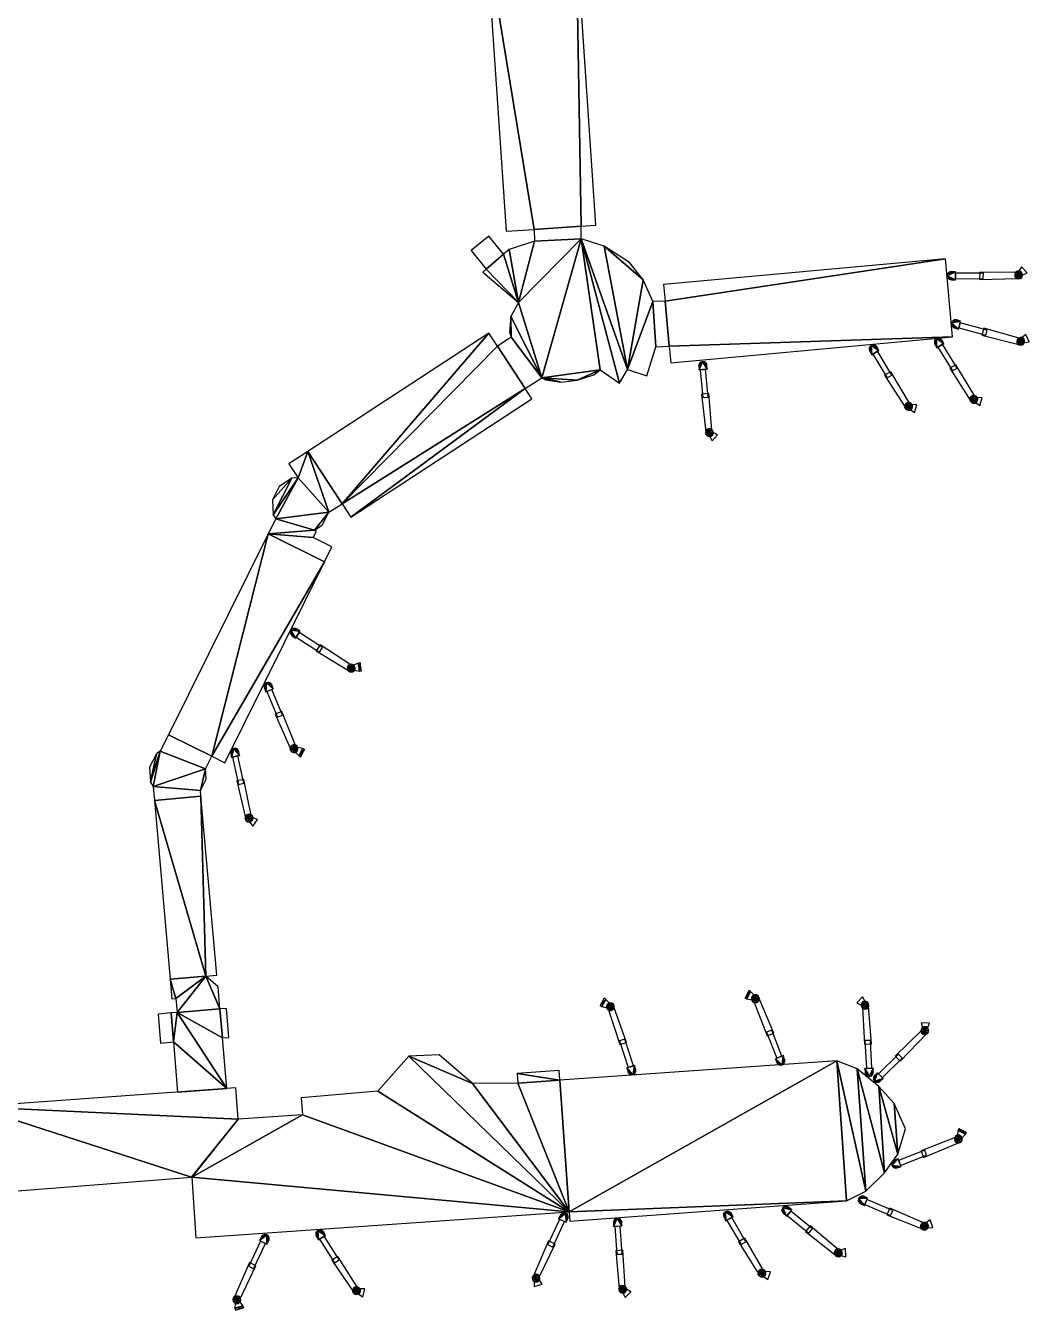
# Model space of a CAD drawing. Extents: x -4152 to 2523, y -9815 to 2776.
# Drawn here: x -1831 to -764, y -1683 to -319 of the extents above; entities that cross this region are included whole.
import ezdxf

# ---------------------------------------------------------------- set-up
doc = ezdxf.new("R2010")
doc.units = 0

msp = doc.modelspace()

# ---------------------------------------------------------------- linework, layer by layer
at = {"layer": 'mg_to_dxf', "color": 40}
for points in [[(-1245.79, -219.18), (-1341.21, -224.08), (-1290.24, -535.19), (-1240.33, -531.81)], [(-1341.21, -224.08), (-1319.98, -537.21), (-1290.24, -535.19)], [(-1240.33, -531.81), (-1224.66, -530.74), (-1245.79, -219.18)], [(-1290.24, -535.19), (-1290.19, -547.6), (-1240.27, -545.24), (-1240.33, -531.81)], [(-1322.91, -561.57), (-1338.58, -542.37), (-1357.3, -557.64), (-1341.24, -577.33)], [(-1240.27, -545.24), (-1240.27, -545.24), (-1290.19, -547.6), (-1306.92, -612.86)], [(-1306.92, -612.86), (-1306.92, -612.86), (-1282.35, -692.79), (-1240.27, -545.24)], [(-1240.27, -545.24), (-1240.27, -545.24), (-1282.35, -692.79), (-1220.27, -684.51)], [(-1199.59, -698.42), (-1199.59, -698.42), (-1240.27, -545.24), (-1220.27, -684.51)], [(-1191.31, -684), (-1191.31, -684), (-1240.27, -545.24), (-1199.59, -698.42)], [(-1191.31, -684), (-1191.31, -684), (-1215.91, -553.13), (-1240.27, -545.24)], [(-1306.92, -612.86), (-1306.92, -612.86), (-1317, -556.49), (-1322.91, -561.57)], [(-1306.92, -612.86), (-1306.92, -612.86), (-1290.19, -547.6), (-1317, -556.49)], [(-1174.67, -588.77), (-1174.67, -588.77), (-1215.91, -553.13), (-1191.31, -684)], [(-1174.67, -588.77), (-1174.67, -588.77), (-1189.21, -570.34), (-1215.91, -553.13)], [(-1306.92, -612.86), (-1322.91, -561.57), (-1341.24, -577.33)], [(-853.2, -566.46), (-1152.73, -593.83), (-1151.12, -611.48)], [(-845.62, -649.47), (-853.2, -566.46), (-1151.12, -611.48), (-1146.74, -659.4)], [(-1341.24, -577.33), (-1344.95, -580.52), (-1306.92, -612.86)], [(-842.71, -580.15), (-842.71, -580.15), (-851.37, -584.42), (-842.59, -588.85)], [(-842.71, -580.15), (-842.71, -580.15), (-850.81, -582.22), (-851.37, -584.42)], [(-842.59, -588.85), (-842.59, -588.85), (-851.37, -584.42), (-850.75, -586.6)], [(-847.07, -580.01), (-847.07, -580.01), (-850.81, -582.22), (-842.71, -580.15)], [(-847.07, -580.01), (-847.07, -580.01), (-849.24, -580.63), (-850.81, -582.22)], [(-846.95, -588.71), (-846.95, -588.71), (-850.75, -586.6), (-849.14, -588.16)], [(-842.59, -588.85), (-842.59, -588.85), (-850.75, -586.6), (-846.95, -588.71)], [(-842.6, -587.61), (-813.02, -587.48), (-812.93, -581.63), (-842.68, -581.83)], [(-816.89, -588.37), (-776.57, -587.24), (-777.85, -580.86), (-816.77, -580.79)], [(-773.85, -587.47), (-773.85, -587.47), (-778.79, -581), (-779.63, -583.01)], [(-776.02, -587.75), (-776.02, -587.75), (-779.63, -583.01), (-779.35, -585.18)], [(-773.85, -587.47), (-773.85, -587.47), (-779.63, -583.01), (-776.02, -587.75)], [(-776.02, -587.75), (-776.02, -587.75), (-779.35, -585.18), (-778.03, -586.91)], [(-772.12, -586.15), (-772.12, -586.15), (-777.06, -579.68), (-778.79, -581)], [(-772.12, -586.15), (-772.12, -586.15), (-778.79, -581), (-773.85, -587.47)], [(-771.28, -584.13), (-771.28, -584.13), (-774.9, -579.4), (-777.06, -579.68)], [(-771.28, -584.13), (-771.28, -584.13), (-777.06, -579.68), (-772.12, -586.15)], [(-772.34, -575.07), (-775.19, -579.55), (-771.64, -583.83), (-766.53, -581.52)], [(-771.56, -581.97), (-771.56, -581.97), (-774.9, -579.4), (-771.28, -584.13)], [(-771.56, -581.97), (-771.56, -581.97), (-772.88, -580.24), (-774.9, -579.4)], [(-1191.31, -684), (-1164.37, -611.98), (-1174.67, -588.77)], [(-1282.35, -692.79), (-1282.35, -692.79), (-1306.92, -612.86), (-1315.22, -627.63)], [(-1191.31, -684), (-1170.47, -690.82), (-1160.91, -659.93), (-1164.37, -611.98)], [(-1151.12, -611.48), (-1164.37, -611.98), (-1160.91, -659.93), (-1146.74, -659.4)], [(-1314.68, -649.72), (-1314.68, -649.72), (-1315.22, -627.63), (-1316.7, -644.25)], [(-1282.35, -692.79), (-1282.35, -692.79), (-1315.22, -627.63), (-1314.68, -649.72)], [(-837.07, -632.68), (-837.07, -632.68), (-845.43, -632.49), (-846.56, -634.46)], [(-837.07, -632.68), (-837.07, -632.68), (-846.56, -634.46), (-839.3, -641.09)], [(-839.3, -641.09), (-839.3, -641.09), (-846.56, -634.46), (-846.55, -636.72)], [(-843.46, -639.78), (-843.46, -639.78), (-846.55, -636.72), (-845.42, -638.66)], [(-839.3, -641.09), (-839.3, -641.09), (-846.55, -636.72), (-843.46, -639.78)], [(-841.24, -631.37), (-841.24, -631.37), (-845.43, -632.49), (-837.07, -632.68)], [(-841.24, -631.37), (-841.24, -631.37), (-843.49, -631.38), (-845.43, -632.49)], [(-838.98, -639.89), (-810.45, -647.73), (-808.79, -642.12), (-837.5, -634.3)], [(-814.42, -647.55), (-775.29, -657.32), (-774.79, -650.83), (-812.26, -640.28)], [(-1494.6, -826.57), (-1494.6, -826.57), (-1338.61, -645.29), (-1530.92, -771.02)], [(-1338.61, -645.29), (-1338.61, -645.29), (-1494.6, -826.57), (-1329.41, -659.36)], [(-1314.68, -649.72), (-1329.41, -659.36), (-1300.01, -704.33), (-1282.35, -692.79)], [(-1146.74, -659.4), (-1145.15, -676.84), (-845.62, -649.47)], [(-864.37, -657.19), (-864.37, -657.19), (-864.52, -652.84), (-865.03, -655.03)], [(-862.25, -661), (-862.25, -661), (-862.97, -651.19), (-864.52, -652.84)], [(-862.25, -661), (-862.25, -661), (-864.52, -652.84), (-864.37, -657.19)], [(-854.86, -656.41), (-854.86, -656.41), (-860.8, -650.53), (-862.97, -651.19)], [(-854.86, -656.41), (-854.86, -656.41), (-862.97, -651.19), (-862.25, -661)], [(-856.98, -652.6), (-856.98, -652.6), (-860.8, -650.53), (-854.86, -656.41)], [(-856.98, -652.6), (-856.98, -652.6), (-858.63, -651.06), (-860.8, -650.53)], [(-774.89, -657.96), (-774.89, -657.96), (-777.1, -652.42), (-777.41, -654.58)], [(-774.89, -657.96), (-774.89, -657.96), (-777.41, -654.58), (-776.6, -656.61)], [(-772.73, -658.27), (-772.73, -658.27), (-775.75, -650.71), (-777.1, -652.42)], [(-772.73, -658.27), (-772.73, -658.27), (-777.1, -652.42), (-774.89, -657.96)], [(-770.7, -657.46), (-770.7, -657.46), (-773.72, -649.9), (-775.75, -650.71)], [(-770.7, -657.46), (-770.7, -657.46), (-775.75, -650.71), (-772.73, -658.27)], [(-769.35, -655.75), (-769.35, -655.75), (-773.72, -649.9), (-770.7, -657.46)], [(-769.35, -655.75), (-769.35, -655.75), (-771.56, -650.21), (-773.72, -649.9)], [(-767.93, -646.73), (-771.89, -650.28), (-769.62, -655.36), (-764.07, -654.52)], [(-769.04, -653.59), (-769.04, -653.59), (-771.56, -650.21), (-769.35, -655.75)], [(-769.04, -653.59), (-769.04, -653.59), (-769.85, -651.56), (-771.56, -650.21)], [(-1329.41, -659.36), (-1329.41, -659.36), (-1494.6, -826.57), (-1300.01, -704.33)], [(-933.66, -664.6), (-933.66, -664.6), (-933.81, -660.25), (-934.31, -662.44)], [(-931.53, -668.41), (-931.53, -668.41), (-932.26, -658.6), (-933.81, -660.25)], [(-931.53, -668.41), (-931.53, -668.41), (-933.81, -660.25), (-933.66, -664.6)], [(-924.14, -663.82), (-924.14, -663.82), (-930.09, -657.94), (-932.26, -658.6)], [(-924.14, -663.82), (-924.14, -663.82), (-932.26, -658.6), (-931.53, -668.41)], [(-930.47, -667.76), (-915.11, -693.04), (-910.05, -690.1), (-925.56, -664.7)], [(-926.27, -660.01), (-926.27, -660.01), (-930.09, -657.94), (-924.14, -663.82)], [(-926.27, -660.01), (-926.27, -660.01), (-927.91, -658.47), (-930.09, -657.94)], [(-861.19, -660.35), (-845.82, -685.63), (-840.76, -682.69), (-856.27, -657.29)], [(-1115.36, -680.21), (-1115.36, -680.21), (-1113.58, -676.24), (-1115, -677.98)], [(-1115.13, -684.57), (-1115.13, -684.57), (-1113.58, -676.24), (-1115.36, -680.21)], [(-1115.13, -684.57), (-1115.13, -684.57), (-1111.46, -675.44), (-1113.58, -676.24)], [(-1106.47, -683.7), (-1106.47, -683.7), (-1111.46, -675.44), (-1115.13, -684.57)], [(-1106.47, -683.7), (-1106.47, -683.7), (-1109.23, -675.8), (-1111.46, -675.44)], [(-1106.71, -679.34), (-1106.71, -679.34), (-1109.23, -675.8), (-1106.47, -683.7)], [(-1106.71, -679.34), (-1106.71, -679.34), (-1107.5, -677.23), (-1109.23, -675.8)], [(-848.58, -682.77), (-826.83, -716.73), (-822.01, -712.35), (-842.02, -678.96)], [(-1220.27, -684.51), (-1220.27, -684.51), (-1282.35, -692.79), (-1244.61, -695.47)], [(-1244.61, -695.47), (-1244.61, -695.47), (-1282.35, -692.79), (-1261.82, -697.42)], [(-1261.82, -697.42), (-1261.82, -697.42), (-1282.35, -692.79), (-1278.37, -694.9)], [(-1220.27, -684.51), (-1220.27, -684.51), (-1244.61, -695.47), (-1226.91, -689.77)], [(-1113.89, -684.45), (-1111.23, -713.91), (-1105.39, -713.5), (-1108.14, -683.87)], [(-917.87, -690.18), (-896.11, -724.14), (-891.3, -719.76), (-911.31, -686.37)], [(-1494.6, -826.57), (-1494.6, -826.57), (-1485.3, -840.8), (-1300.01, -704.33)], [(-1300.01, -704.33), (-1300.01, -704.33), (-1485.3, -840.8), (-1292.99, -715.07)], [(-1112.45, -710.13), (-1107.88, -750.2), (-1101.62, -748.39), (-1104.88, -709.6)], [(-896.26, -724.88), (-896.26, -724.88), (-895.77, -720.7), (-896.57, -722.72)], [(-896.26, -724.88), (-896.26, -724.88), (-894.06, -719.34), (-895.77, -720.7)], [(-894.9, -726.59), (-894.9, -726.59), (-894.06, -719.34), (-896.26, -724.88)], [(-894.9, -726.59), (-894.9, -726.59), (-891.91, -719.02), (-894.06, -719.34)], [(-892.87, -727.39), (-892.87, -727.39), (-891.91, -719.02), (-894.9, -726.59)], [(-892.87, -727.39), (-892.87, -727.39), (-889.88, -719.82), (-891.91, -719.02)], [(-890.71, -727.07), (-890.71, -727.07), (-889.88, -719.82), (-892.87, -727.39)], [(-890.71, -727.07), (-890.71, -727.07), (-888.52, -721.53), (-889.88, -719.82)], [(-889.01, -725.72), (-889.01, -725.72), (-888.52, -721.53), (-890.71, -727.07)], [(-883.49, -721.49), (-888.8, -721.36), (-890.64, -726.61), (-886.03, -729.8)], [(-889.01, -725.72), (-889.01, -725.72), (-888.2, -723.69), (-888.52, -721.53)], [(-826.97, -717.47), (-826.97, -717.47), (-826.49, -713.29), (-827.29, -715.31)], [(-826.97, -717.47), (-826.97, -717.47), (-824.78, -711.93), (-826.49, -713.29)], [(-825.62, -719.18), (-825.62, -719.18), (-824.78, -711.93), (-826.97, -717.47)], [(-825.62, -719.18), (-825.62, -719.18), (-822.62, -711.61), (-824.78, -711.93)], [(-823.59, -719.98), (-823.59, -719.98), (-822.62, -711.61), (-825.62, -719.18)], [(-823.59, -719.98), (-823.59, -719.98), (-820.59, -712.41), (-822.62, -711.61)], [(-821.43, -719.66), (-821.43, -719.66), (-820.59, -712.41), (-823.59, -719.98)], [(-821.43, -719.66), (-821.43, -719.66), (-819.24, -714.12), (-820.59, -712.41)], [(-819.72, -718.31), (-819.72, -718.31), (-819.24, -714.12), (-821.43, -719.66)], [(-814.21, -714.08), (-819.52, -713.95), (-821.36, -719.2), (-816.74, -722.39)], [(-819.72, -718.31), (-819.72, -718.31), (-818.92, -716.28), (-819.24, -714.12)], [(-1108.33, -750.8), (-1108.33, -750.8), (-1103.92, -746.79), (-1106.05, -747.26)], [(-1107.87, -752.93), (-1107.87, -752.93), (-1103.92, -746.79), (-1108.33, -750.8)], [(-1108.33, -750.8), (-1108.33, -750.8), (-1106.05, -747.26), (-1107.67, -748.72)], [(-1107.87, -752.93), (-1107.87, -752.93), (-1101.84, -747.45), (-1103.92, -746.79)], [(-1106.4, -754.55), (-1106.4, -754.55), (-1101.84, -747.45), (-1107.87, -752.93)], [(-1106.4, -754.55), (-1106.4, -754.55), (-1100.38, -749.07), (-1101.84, -747.45)], [(-1104.32, -755.21), (-1104.32, -755.21), (-1100.38, -749.07), (-1106.4, -754.55)], [(-1104.32, -755.21), (-1104.32, -755.21), (-1099.91, -751.2), (-1100.38, -749.07)], [(-1102.19, -754.74), (-1102.19, -754.74), (-1099.91, -751.2), (-1104.32, -755.21)], [(-1095.38, -753.37), (-1100.09, -750.92), (-1104.05, -754.83), (-1101.31, -759.72)], [(-1102.19, -754.74), (-1102.19, -754.74), (-1100.58, -753.28), (-1099.91, -751.2)], [(-1541.33, -799.26), (-1541.33, -799.26), (-1530.92, -771.02), (-1551.15, -784.25)], [(-1508.61, -835.73), (-1508.61, -835.73), (-1530.92, -771.02), (-1541.33, -799.26)], [(-1508.61, -835.73), (-1508.61, -835.73), (-1494.6, -826.57), (-1530.92, -771.02)], [(-1568.6, -822.36), (-1568.6, -822.36), (-1547.91, -799.58), (-1561.31, -808.2)], [(-1567.83, -838.27), (-1567.83, -838.27), (-1547.91, -799.58), (-1568.6, -822.36)], [(-1567.83, -838.27), (-1567.83, -838.27), (-1541.33, -799.26), (-1547.91, -799.58)], [(-1565.08, -842.55), (-1565.08, -842.55), (-1541.33, -799.26), (-1567.83, -838.27)], [(-1565.08, -842.55), (-1565.08, -842.55), (-1508.61, -835.73), (-1541.33, -799.26)], [(-1523.69, -854.69), (-1565.08, -842.55), (-1573.02, -858.55)], [(-1523.69, -854.69), (-1523.69, -854.69), (-1508.61, -835.73), (-1565.08, -842.55)], [(-1523.69, -854.69), (-1523.69, -854.69), (-1515.74, -849.58), (-1508.61, -835.73)], [(-1633.05, -1094.91), (-1633.05, -1094.91), (-1573.02, -858.55), (-1679.07, -1072.05)], [(-1633.05, -1094.91), (-1633.05, -1094.91), (-1513.26, -888.23), (-1573.02, -858.55)], [(-1573.02, -858.55), (-1525.15, -862.54), (-1521.73, -855.66), (-1523.69, -854.69)], [(-1573.02, -858.55), (-1513.26, -888.23), (-1505.37, -872.36), (-1525.15, -862.54)], [(-1633.05, -1094.91), (-1633.05, -1094.91), (-1619.31, -1101.73), (-1513.26, -888.23)], [(-1544.06, -969.28), (-1544.06, -969.28), (-1549.02, -960.79), (-1549.69, -962.96)], [(-1547.64, -966.8), (-1547.64, -966.8), (-1549.69, -962.96), (-1549.18, -965.15)], [(-1544.06, -969.28), (-1544.06, -969.28), (-1549.69, -962.96), (-1547.64, -966.8)], [(-1539.44, -961.91), (-1539.44, -961.91), (-1547.36, -959.25), (-1549.02, -960.79)], [(-1539.44, -961.91), (-1539.44, -961.91), (-1549.02, -960.79), (-1544.06, -969.28)], [(-1543.02, -959.42), (-1543.02, -959.42), (-1545.18, -958.76), (-1547.36, -959.25)], [(-1543.02, -959.42), (-1543.02, -959.42), (-1547.36, -959.25), (-1539.44, -961.91)], [(-1543.4, -968.23), (-1518.48, -984.18), (-1515.22, -979.32), (-1540.32, -963.33)], [(-1522.21, -982.82), (-1487.74, -1003.76), (-1485.34, -997.71), (-1518, -976.52)], [(-1477.57, -995.83), (-1482.4, -998.05), (-1481.74, -1003.57), (-1476.19, -1004.41)], [(-1477.57, -995.83), (-1477.57, -995.83), (-1475.37, -995.52)], [(-1476.19, -1004.41), (-1476.19, -1004.41), (-1475.37, -995.52), (-1477.57, -995.83)], [(-1476.19, -1004.41), (-1476.19, -1004.41), (-1473.97, -1004.31), (-1475.37, -995.52)], [(-1487.54, -1004.49), (-1487.54, -1004.49), (-1488.01, -998.55), (-1488.95, -1000.52)], [(-1487.54, -1004.49), (-1487.54, -1004.49), (-1488.95, -1000.52), (-1488.78, -1002.69)], [(-1485.58, -1005.43), (-1485.58, -1005.43), (-1486.21, -997.31), (-1488.01, -998.55)], [(-1485.58, -1005.43), (-1485.58, -1005.43), (-1488.01, -998.55), (-1487.54, -1004.49)], [(-1483.4, -1005.26), (-1483.4, -1005.26), (-1484.04, -997.14), (-1486.21, -997.31)], [(-1483.4, -1005.26), (-1483.4, -1005.26), (-1486.21, -997.31), (-1485.58, -1005.43)], [(-1481.6, -1004.02), (-1481.6, -1004.02), (-1484.04, -997.14), (-1483.4, -1005.26)], [(-1481.6, -1004.02), (-1481.6, -1004.02), (-1482.07, -998.08), (-1484.04, -997.14)], [(-1480.66, -1002.05), (-1480.66, -1002.05), (-1482.07, -998.08), (-1481.6, -1004.02)], [(-1480.66, -1002.05), (-1480.66, -1002.05), (-1480.84, -999.88), (-1482.07, -998.08)], [(-1577.16, -1022.49), (-1577.16, -1022.49), (-1576.63, -1018.17), (-1577.47, -1020.26)], [(-1575.66, -1026.59), (-1575.66, -1026.59), (-1576.63, -1018.17), (-1577.16, -1022.49)], [(-1575.66, -1026.59), (-1575.66, -1026.59), (-1574.84, -1016.78), (-1576.63, -1018.17)], [(-1567.64, -1023.21), (-1567.64, -1023.21), (-1574.84, -1016.78), (-1575.66, -1026.59)], [(-1567.64, -1023.21), (-1567.64, -1023.21), (-1572.6, -1016.47), (-1574.84, -1016.78)], [(-1569.15, -1019.11), (-1569.15, -1019.11), (-1572.6, -1016.47), (-1567.64, -1023.21)], [(-1569.15, -1019.11), (-1569.15, -1019.11), (-1570.53, -1017.33), (-1572.6, -1016.47)], [(-1574.51, -1026.1), (-1563.29, -1053.48), (-1557.83, -1051.37), (-1569.18, -1023.86)], [(-1565.57, -1050.22), (-1549.39, -1087.17), (-1543.95, -1083.59), (-1558.49, -1047.49)], [(-1639.59, -1108.08), (-1633.05, -1094.91), (-1679.07, -1072.05), (-1687.81, -1089.64)], [(-1698.33, -1122.26), (-1698.33, -1122.26), (-1687.81, -1089.64), (-1691.81, -1092.18)], [(-1695.32, -1126.94), (-1695.32, -1126.94), (-1687.81, -1089.64), (-1698.33, -1122.26)], [(-1695.32, -1126.94), (-1695.32, -1126.94), (-1639.59, -1108.08), (-1687.81, -1089.64)], [(-1612.81, -1091.74), (-1612.81, -1091.74), (-1611.51, -1087.59), (-1612.71, -1089.49)], [(-1612.07, -1096.04), (-1612.07, -1096.04), (-1611.51, -1087.59), (-1612.81, -1091.74)], [(-1612.07, -1096.04), (-1612.07, -1096.04), (-1609.49, -1086.55), (-1611.51, -1087.59)], [(-1603.57, -1094.17), (-1603.57, -1094.17), (-1609.49, -1086.55), (-1612.07, -1096.04)], [(-1603.57, -1094.17), (-1603.57, -1094.17), (-1607.23, -1086.64), (-1609.49, -1086.55)], [(-1604.31, -1089.86), (-1604.31, -1089.86), (-1607.23, -1086.64), (-1603.57, -1094.17)], [(-1604.31, -1089.86), (-1604.31, -1089.86), (-1605.35, -1087.86), (-1607.23, -1086.64)], [(-1549.65, -1087.87), (-1549.65, -1087.87), (-1546.61, -1082.74), (-1548.51, -1083.82)], [(-1548.57, -1089.77), (-1548.57, -1089.77), (-1546.61, -1082.74), (-1549.65, -1087.87)], [(-1549.65, -1087.87), (-1549.65, -1087.87), (-1548.51, -1083.82), (-1549.62, -1085.69)], [(-1548.57, -1089.77), (-1548.57, -1089.77), (-1544.43, -1082.77), (-1546.61, -1082.74)], [(-1546.7, -1090.88), (-1546.7, -1090.88), (-1544.43, -1082.77), (-1548.57, -1089.77)], [(-1546.7, -1090.88), (-1546.7, -1090.88), (-1542.56, -1083.88), (-1544.43, -1082.77)], [(-1544.52, -1090.91), (-1544.52, -1090.91), (-1542.56, -1083.88), (-1546.7, -1090.88)], [(-1544.52, -1090.91), (-1544.52, -1090.91), (-1541.48, -1085.78), (-1542.56, -1083.88)], [(-1542.62, -1089.84), (-1542.62, -1089.84), (-1541.48, -1085.78), (-1544.52, -1090.91)], [(-1536.51, -1086.52), (-1541.74, -1085.56), (-1544.37, -1090.46), (-1540.31, -1094.33)], [(-1542.62, -1089.84), (-1542.62, -1089.84), (-1541.51, -1087.96), (-1541.48, -1085.78)], [(-1540.31, -1094.33), (-1540.31, -1094.33), (-1534.53, -1087.53), (-1536.51, -1086.52)], [(-1540.31, -1094.33), (-1540.31, -1094.33), (-1538.44, -1095.53), (-1534.53, -1087.53)], [(-1536.51, -1086.52), (-1536.51, -1086.52), (-1534.53, -1087.53)], [(-1698.33, -1122.26), (-1698.33, -1122.26), (-1691.81, -1092.18), (-1699.1, -1106.34)], [(-1610.85, -1095.77), (-1604.76, -1124.72), (-1599.01, -1123.64), (-1605.2, -1094.53)], [(-1645.08, -1131.27), (-1645.08, -1131.27), (-1639.59, -1108.08), (-1695.32, -1126.94)], [(-1645.08, -1131.27), (-1645.08, -1131.27), (-1638.94, -1119.39), (-1639.59, -1108.08)], [(-1695.32, -1126.94), (-1693.97, -1141.71), (-1644.55, -1137.36), (-1645.08, -1131.27)], [(-1606.41, -1121.11), (-1597.18, -1160.37), (-1591.18, -1157.84), (-1598.96, -1119.7)], [(-1693.97, -1141.71), (-1693.97, -1141.71), (-1639.18, -1328.41), (-1644.55, -1137.36)], [(-1693.97, -1141.71), (-1693.97, -1141.71), (-1677.24, -1331.76), (-1639.18, -1328.41)], [(-1644.55, -1137.36), (-1644.55, -1137.36), (-1639.18, -1328.41), (-1627.82, -1327.41)], [(-1597.56, -1161.02), (-1597.56, -1161.02), (-1593.65, -1156.52), (-1595.71, -1157.23)], [(-1596.85, -1163.08), (-1596.85, -1163.08), (-1593.65, -1156.52), (-1597.56, -1161.02)], [(-1597.56, -1161.02), (-1597.56, -1161.02), (-1595.71, -1157.23), (-1597.14, -1158.88)], [(-1596.85, -1163.08), (-1596.85, -1163.08), (-1591.51, -1156.94), (-1593.65, -1156.52)], [(-1595.2, -1164.51), (-1595.2, -1164.51), (-1591.51, -1156.94), (-1596.85, -1163.08)], [(-1595.2, -1164.51), (-1595.2, -1164.51), (-1589.86, -1158.37), (-1591.51, -1156.94)], [(-1593.06, -1164.93), (-1593.06, -1164.93), (-1589.86, -1158.37), (-1595.2, -1164.51)], [(-1593.06, -1164.93), (-1593.06, -1164.93), (-1589.15, -1160.43), (-1589.86, -1158.37)], [(-1591, -1164.22), (-1591, -1164.22), (-1589.15, -1160.43), (-1593.06, -1164.93)], [(-1584.4, -1162.06), (-1589.36, -1160.17), (-1592.84, -1164.52), (-1589.55, -1169.06)], [(-1591, -1164.22), (-1591, -1164.22), (-1589.57, -1162.57), (-1589.15, -1160.43)], [(-1677.24, -1331.76), (-1677.24, -1331.76), (-1671.16, -1352.34), (-1639.18, -1328.41)], [(-1639.18, -1328.41), (-1639.18, -1328.41), (-1639.18, -1328.41), (-1677.24, -1331.76)], [(-1677.24, -1331.76), (-1677.24, -1331.76), (-1675.39, -1352.71), (-1671.16, -1352.34)], [(-1669.93, -1367.03), (-1669.93, -1367.03), (-1639.18, -1328.41), (-1671.16, -1352.34)], [(-1624.37, -1363.07), (-1624.37, -1363.07), (-1639.18, -1328.41), (-1669.93, -1367.03)], [(-1624.37, -1363.07), (-1624.37, -1363.07), (-1626.29, -1339.71), (-1639.18, -1328.41)], [(-1060.38, -1344.77), (-1060.38, -1344.77), (-1062.23, -1343.55), (-1066.24, -1351.5)], [(-1060.38, -1344.77), (-1060.38, -1344.77), (-1066.24, -1351.5), (-1064.27, -1352.54)], [(-1064.27, -1352.54), (-1059.06, -1353.56), (-1056.36, -1348.69), (-1060.37, -1344.77)], [(-1056.21, -1348.25), (-1056.21, -1348.25), (-1059.31, -1353.34), (-1058.26, -1355.25)], [(-1058.13, -1349.29), (-1058.13, -1349.29), (-1059.31, -1353.34), (-1056.21, -1348.25)], [(-1058.13, -1349.29), (-1058.13, -1349.29), (-1059.26, -1351.16), (-1059.31, -1353.34)], [(-1056.21, -1348.25), (-1056.21, -1348.25), (-1058.26, -1355.25), (-1054.03, -1348.29)], [(-1054.03, -1348.29), (-1054.03, -1348.29), (-1058.26, -1355.25), (-1056.39, -1356.38)], [(-1054.03, -1348.29), (-1054.03, -1348.29), (-1056.39, -1356.38), (-1052.17, -1349.43)], [(-1052.17, -1349.43), (-1052.17, -1349.43), (-1056.39, -1356.38), (-1054.21, -1356.43)], [(-1052.17, -1349.43), (-1052.17, -1349.43), (-1054.21, -1356.43), (-1051.12, -1351.34)], [(-947.38, -1356.69), (-942.76, -1359.32), (-938.66, -1355.55), (-941.22, -1350.56)], [(-1621.7, -1394.09), (-1624.37, -1363.07), (-1669.93, -1367.03)], [(-1621.7, -1394.09), (-1614.85, -1393.52), (-1617.41, -1362.67), (-1624.37, -1363.07)], [(-1214.05, -1353.11), (-1214.05, -1353.11), (-1215.83, -1351.78), (-1220.31, -1359.48)], [(-1214.05, -1353.11), (-1214.05, -1353.11), (-1220.31, -1359.48), (-1218.41, -1360.63)], [(-1218.41, -1360.63), (-1218.41, -1360.63), (-1220.31, -1359.48)], [(-1218.41, -1360.63), (-1213.27, -1361.97), (-1210.28, -1357.27), (-1214.05, -1353.11)], [(-1210.11, -1356.84), (-1210.11, -1356.84), (-1213.5, -1361.73), (-1212.57, -1363.7)], [(-1212.08, -1357.77), (-1212.08, -1357.77), (-1213.5, -1361.73), (-1210.11, -1356.84)], [(-1212.08, -1357.77), (-1212.08, -1357.77), (-1213.32, -1359.56), (-1213.5, -1361.73)], [(-1210.11, -1356.84), (-1210.11, -1356.84), (-1212.57, -1363.7), (-1207.93, -1357.02)], [(-1207.93, -1357.02), (-1207.93, -1357.02), (-1212.57, -1363.7), (-1210.78, -1364.95)], [(-1192.06, -1398.94), (-1205.52, -1360.92), (-1211.2, -1364.09), (-1199.31, -1401.15)], [(-1207.93, -1357.02), (-1207.93, -1357.02), (-1210.78, -1364.95), (-1206.14, -1358.26)], [(-1206.14, -1358.26), (-1206.14, -1358.26), (-1210.78, -1364.95), (-1208.6, -1365.13)], [(-1206.14, -1358.26), (-1206.14, -1358.26), (-1208.6, -1365.13), (-1205.21, -1360.23)], [(-1205.21, -1360.23), (-1205.21, -1360.23), (-1208.6, -1365.13), (-1206.63, -1364.2)], [(-1205.21, -1360.23), (-1205.21, -1360.23), (-1206.63, -1364.2), (-1205.39, -1362.4)], [(-1064.27, -1352.54), (-1064.27, -1352.54), (-1066.24, -1351.5)], [(-1035.65, -1389.18), (-1051.39, -1352.04), (-1056.87, -1355.55), (-1042.76, -1391.83)], [(-1051.12, -1351.34), (-1051.12, -1351.34), (-1054.21, -1356.43), (-1052.3, -1355.38)], [(-1051.12, -1351.34), (-1051.12, -1351.34), (-1052.3, -1355.38), (-1051.17, -1353.52)], [(-938.38, -1355.18), (-938.38, -1355.18), (-942.92, -1359.03), (-942.54, -1361.17)], [(-940.52, -1355.56), (-940.52, -1355.56), (-942.92, -1359.03), (-938.38, -1355.18)], [(-940.52, -1355.56), (-940.52, -1355.56), (-942.19, -1356.97), (-942.92, -1359.03)], [(-938.38, -1355.18), (-938.38, -1355.18), (-942.54, -1361.17), (-936.32, -1355.91)], [(-936.32, -1355.91), (-936.32, -1355.91), (-942.54, -1361.17), (-941.13, -1362.84)], [(-931.84, -1400.52), (-935, -1360.31), (-941.31, -1361.9), (-939.42, -1400.78)], [(-936.32, -1355.91), (-936.32, -1355.91), (-941.13, -1362.84), (-934.91, -1357.58)], [(-934.91, -1357.58), (-934.91, -1357.58), (-941.13, -1362.84), (-939.07, -1363.57)], [(-934.91, -1357.58), (-934.91, -1357.58), (-939.07, -1363.57), (-934.53, -1359.72)], [(-934.53, -1359.72), (-934.53, -1359.72), (-939.07, -1363.57), (-936.93, -1363.19)], [(-934.53, -1359.72), (-934.53, -1359.72), (-936.93, -1363.19), (-935.26, -1361.78)], [(-1676.24, -1367.56), (-1689.94, -1368.69), (-1687.38, -1399.54), (-1673.68, -1398.4)], [(-1673.68, -1398.4), (-1673.68, -1398.4), (-1669.93, -1367.03), (-1676.24, -1367.56)], [(-1673.68, -1398.4), (-1673.68, -1398.4), (-1617.17, -1447.9), (-1669.93, -1367.03)], [(-1669.93, -1367.03), (-1669.93, -1367.03), (-1617.17, -1447.9), (-1621.7, -1394.09)], [(-878.89, -1378.05), (-877.78, -1383.25), (-872.24, -1383.81), (-870.22, -1378.58)], [(-1027, -1413.4), (-1037.89, -1385.9), (-1043.37, -1387.94), (-1032.35, -1415.58)], [(-901.32, -1418.78), (-873.37, -1389.7), (-878.75, -1386.04), (-906.55, -1413.29)], [(-870.96, -1385.79), (-870.96, -1385.79), (-879.02, -1384.65), (-879.33, -1386.81)], [(-870.96, -1385.79), (-870.96, -1385.79), (-879.33, -1386.81), (-871.27, -1387.95)], [(-871.27, -1387.95), (-871.27, -1387.95), (-879.33, -1386.81), (-878.51, -1388.83)], [(-871.78, -1383.77), (-871.78, -1383.77), (-877.68, -1382.93), (-879.02, -1384.65)], [(-871.78, -1383.77), (-871.78, -1383.77), (-879.02, -1384.65), (-870.96, -1385.79)], [(-871.27, -1387.95), (-871.27, -1387.95), (-878.51, -1388.83), (-872.62, -1389.67)], [(-872.62, -1389.67), (-872.62, -1389.67), (-878.51, -1388.83), (-876.8, -1390.17)], [(-873.49, -1382.42), (-873.49, -1382.42), (-875.65, -1382.12), (-877.68, -1382.93)], [(-873.49, -1382.42), (-873.49, -1382.42), (-877.68, -1382.93), (-871.78, -1383.77)], [(-872.62, -1389.67), (-872.62, -1389.67), (-876.8, -1390.17), (-874.64, -1390.48)], [(-1673.68, -1398.4), (-1673.68, -1398.4), (-1669.39, -1451.58), (-1617.17, -1447.9)], [(-1184.88, -1423.64), (-1194.1, -1395.53), (-1199.69, -1397.23), (-1190.36, -1425.49)], [(-931.31, -1426.23), (-932.93, -1396.69), (-938.78, -1396.89), (-937.08, -1426.61)], [(-1253.2, -1578.7), (-1253.2, -1578.7), (-1423.54, -1413.31), (-1456.7, -1450.78)], [(-1355.9, -1442.33), (-1355.9, -1442.33), (-1391.51, -1412.15), (-1423.54, -1413.31)], [(-1355.9, -1442.33), (-1355.9, -1442.33), (-1423.54, -1413.31), (-1253.2, -1578.7)], [(-968.71, -1418.44), (-1262.97, -1439.02), (-1253.2, -1578.7)], [(-1253.2, -1578.7), (-1253.2, -1578.7), (-958.39, -1567.3), (-968.71, -1418.44)], [(-1033.9, -1416.22), (-1033.9, -1416.22), (-1026.78, -1422.72), (-1025.84, -1412.93)], [(-1033.9, -1416.22), (-1033.9, -1416.22), (-1029.02, -1423.01), (-1026.78, -1422.72)], [(-1032.44, -1420.33), (-1032.44, -1420.33), (-1029.02, -1423.01), (-1033.9, -1416.22)], [(-1025.84, -1412.93), (-1025.84, -1412.93), (-1026.78, -1422.72), (-1024.97, -1421.36)], [(-1025.84, -1412.93), (-1025.84, -1412.93), (-1024.97, -1421.36), (-1024.39, -1417.05)], [(-1024.39, -1417.05), (-1024.39, -1417.05), (-1024.97, -1421.36), (-1024.1, -1419.28)], [(-968.71, -1418.44), (-968.71, -1418.44), (-937.88, -1556.78), (-947.08, -1427.09)], [(-968.71, -1418.44), (-968.71, -1418.44), (-958.39, -1567.3), (-937.88, -1556.78)], [(-920.18, -1436.27), (-899.18, -1415.43), (-903.22, -1411.19), (-924.29, -1432.2)], [(-1262.97, -1439.02), (-1262.97, -1439.02), (-1263.69, -1428.8), (-1308.57, -1431.94)], [(-1262.97, -1439.02), (-1262.97, -1439.02), (-1308.57, -1431.94), (-1307.85, -1442.15)], [(-1191.95, -1426.03), (-1191.95, -1426.03), (-1185.23, -1432.96), (-1183.7, -1423.24)], [(-1191.95, -1426.03), (-1191.95, -1426.03), (-1187.49, -1433.11), (-1185.23, -1432.96)], [(-1190.74, -1430.23), (-1190.74, -1430.23), (-1187.49, -1433.11), (-1191.95, -1426.03)], [(-1190.74, -1430.23), (-1190.74, -1430.23), (-1189.49, -1432.1), (-1187.49, -1433.11)], [(-1183.7, -1423.24), (-1183.7, -1423.24), (-1185.23, -1432.96), (-1183.34, -1431.71)], [(-1183.7, -1423.24), (-1183.7, -1423.24), (-1183.34, -1431.71), (-1182.5, -1427.44)], [(-1182.5, -1427.44), (-1182.5, -1427.44), (-1183.34, -1431.71), (-1182.35, -1429.69)], [(-1032.44, -1420.33), (-1032.44, -1420.33), (-1031.08, -1422.13), (-1029.02, -1423.01)], [(-947.08, -1427.09), (-947.08, -1427.09), (-918.01, -1537.3), (-923.91, -1445.53)], [(-947.08, -1427.09), (-947.08, -1427.09), (-937.88, -1556.78), (-918.01, -1537.3)], [(-938.75, -1426.71), (-938.75, -1426.71), (-934.05, -1435.15), (-930.06, -1426.15)], [(-938.75, -1426.71), (-938.75, -1426.71), (-936.28, -1434.7), (-934.05, -1435.15)], [(-938.67, -1431.08), (-938.67, -1431.08), (-936.28, -1434.7), (-938.75, -1426.71)], [(-938.67, -1431.08), (-938.67, -1431.08), (-937.95, -1433.21), (-936.28, -1434.7)], [(-930.06, -1426.15), (-930.06, -1426.15), (-934.05, -1435.15), (-931.91, -1434.42)], [(-930.06, -1426.15), (-930.06, -1426.15), (-931.91, -1434.42), (-929.99, -1430.52)], [(-929.99, -1430.52), (-929.99, -1430.52), (-931.91, -1434.42), (-930.43, -1432.73)], [(-925.48, -1431.03), (-925.48, -1431.03), (-929.81, -1438.19), (-928.66, -1440.14)], [(-928.69, -1433.99), (-928.69, -1433.99), (-929.81, -1438.19), (-925.48, -1431.03)], [(-925.48, -1431.03), (-925.48, -1431.03), (-928.66, -1440.14), (-919.29, -1437.14)], [(-1307.85, -1442.15), (-1355.9, -1442.33), (-1253.2, -1578.7)], [(-1262.97, -1439.02), (-1262.97, -1439.02), (-1307.85, -1442.15), (-1253.2, -1578.7)], [(-928.69, -1433.99), (-928.69, -1433.99), (-929.81, -1435.95), (-929.81, -1438.19)], [(-919.29, -1437.14), (-919.29, -1437.14), (-928.66, -1440.14), (-926.7, -1441.26)], [(-919.29, -1437.14), (-919.29, -1437.14), (-926.7, -1441.26), (-922.5, -1440.1)], [(-922.5, -1440.1), (-922.5, -1440.1), (-926.7, -1441.26), (-924.45, -1441.24)], [(-923.91, -1445.53), (-923.91, -1445.53), (-903.97, -1517.55), (-907.72, -1463.59)], [(-923.91, -1445.53), (-923.91, -1445.53), (-918.01, -1537.3), (-903.97, -1517.55)], [(-1605.11, -1480.56), (-1605.11, -1480.56), (-1607.44, -1447.22), (-1885.78, -1467.43)], [(-1456.7, -1450.78), (-1537.99, -1457.68), (-1536.66, -1475.77), (-1253.2, -1578.7)], [(-1654.46, -1542.09), (-1654.46, -1542.09), (-1885.78, -1467.43), (-1898.4, -1561.13)], [(-1605.11, -1480.56), (-1605.11, -1480.56), (-1885.78, -1467.43), (-1654.46, -1542.09)], [(-907.72, -1463.59), (-907.72, -1463.59), (-903.97, -1517.55), (-895.81, -1490.58)], [(-1536.66, -1475.77), (-1536.66, -1475.77), (-1654.31, -1542.08), (-1253.2, -1578.7)], [(-1536.66, -1475.77), (-1536.66, -1475.77), (-1605.11, -1480.56), (-1654.31, -1542.08)], [(-876.57, -1521), (-839.36, -1505.43), (-842.85, -1499.93), (-879.18, -1513.89)], [(-836.74, -1504.65), (-836.74, -1504.65), (-843.68, -1500.4), (-843.74, -1502.58)], [(-835.6, -1502.79), (-835.6, -1502.79), (-842.54, -1498.54), (-843.68, -1500.4)], [(-835.6, -1502.79), (-835.6, -1502.79), (-843.68, -1500.4), (-836.74, -1504.65)], [(-835.54, -1500.61), (-835.54, -1500.61), (-840.62, -1497.5), (-842.54, -1498.54)], [(-835.54, -1500.61), (-835.54, -1500.61), (-842.54, -1498.54), (-835.6, -1502.79)], [(-839.8, -1492.54), (-840.85, -1497.75), (-835.98, -1500.46), (-832.05, -1496.47)], [(-836.58, -1498.7), (-836.58, -1498.7), (-840.62, -1497.5), (-835.54, -1500.61)], [(-836.58, -1498.7), (-836.58, -1498.7), (-838.44, -1497.56), (-840.62, -1497.5)], [(-839.8, -1492.54), (-839.8, -1492.54), (-838.76, -1490.57)], [(-832.05, -1496.47), (-832.05, -1496.47), (-838.76, -1490.57), (-839.8, -1492.54)], [(-832.05, -1496.47), (-832.05, -1496.47), (-830.82, -1494.61), (-838.76, -1490.57)], [(-900.82, -1529.56), (-873.27, -1518.78), (-875.29, -1513.29), (-902.98, -1524.19)], [(-838.66, -1505.69), (-838.66, -1505.69), (-843.74, -1502.58), (-842.7, -1504.5)], [(-836.74, -1504.65), (-836.74, -1504.65), (-843.74, -1502.58), (-838.66, -1505.69)], [(-838.66, -1505.69), (-838.66, -1505.69), (-842.7, -1504.5), (-840.84, -1505.64)], [(-903.61, -1522.64), (-903.61, -1522.64), (-910.42, -1527.49), (-910.15, -1529.74)], [(-907.73, -1524.08), (-907.73, -1524.08), (-910.42, -1527.49), (-903.61, -1522.64)], [(-907.73, -1524.08), (-907.73, -1524.08), (-909.53, -1525.44), (-910.42, -1527.49)], [(-903.61, -1522.64), (-903.61, -1522.64), (-910.15, -1529.74), (-900.36, -1530.71)], [(-900.36, -1530.71), (-900.36, -1530.71), (-910.15, -1529.74), (-908.79, -1531.55)], [(-900.36, -1530.71), (-900.36, -1530.71), (-908.79, -1531.55), (-904.48, -1532.15)], [(-904.48, -1532.15), (-904.48, -1532.15), (-908.79, -1531.55), (-906.72, -1532.43)], [(-1253.2, -1578.7), (-1253.2, -1578.7), (-1654.31, -1542.08), (-1649.81, -1606.43)], [(-1253.2, -1578.7), (-1253.2, -1578.7), (-1252.5, -1588.77), (-958.39, -1567.3)], [(-939.3, -1572.25), (-939.3, -1572.25), (-945.61, -1564.7), (-945.91, -1566.94)], [(-943.26, -1570.39), (-943.26, -1570.39), (-945.91, -1566.94), (-945.04, -1569.02)], [(-939.3, -1572.25), (-939.3, -1572.25), (-945.91, -1566.94), (-943.26, -1570.39)], [(-935.97, -1564.21), (-935.97, -1564.21), (-944.23, -1562.9), (-945.61, -1564.7)], [(-935.97, -1564.21), (-935.97, -1564.21), (-945.61, -1564.7), (-939.3, -1572.25)], [(-939.92, -1562.35), (-939.92, -1562.35), (-942.16, -1562.06), (-944.23, -1562.9)], [(-939.92, -1562.35), (-939.92, -1562.35), (-944.23, -1562.9), (-935.97, -1564.21)], [(-938.83, -1571.1), (-911.61, -1582.7), (-909.21, -1577.36), (-936.61, -1565.76)], [(-1264.42, -1586.35), (-1264.42, -1586.35), (-1258.89, -1579.93), (-1262.42, -1582.47)], [(-1264.42, -1586.35), (-1264.42, -1586.35), (-1256.65, -1580.31), (-1258.89, -1579.93)], [(-1256.5, -1589.96), (-1256.5, -1589.96), (-1256.65, -1580.31), (-1264.42, -1586.35)], [(-1262.42, -1582.47), (-1262.42, -1582.47), (-1258.89, -1579.93), (-1260.99, -1580.73)], [(-1256.5, -1589.96), (-1256.5, -1589.96), (-1254.9, -1581.75), (-1256.65, -1580.31)], [(-1254.51, -1586.08), (-1254.51, -1586.08), (-1254.9, -1581.75), (-1256.5, -1589.96)], [(-1254.51, -1586.08), (-1254.51, -1586.08), (-1254.13, -1583.86), (-1254.9, -1581.75)], [(-1088.54, -1584.71), (-1088.54, -1584.71), (-1088.62, -1580.36), (-1089.16, -1582.55)], [(-1086.47, -1588.56), (-1086.47, -1588.56), (-1087.04, -1578.74), (-1088.62, -1580.36)], [(-1086.47, -1588.56), (-1086.47, -1588.56), (-1088.62, -1580.36), (-1088.54, -1584.71)], [(-1079.01, -1584.09), (-1079.01, -1584.09), (-1084.86, -1578.12), (-1087.04, -1578.74)], [(-1079.01, -1584.09), (-1079.01, -1584.09), (-1087.04, -1578.74), (-1086.47, -1588.56)], [(-1081.08, -1580.24), (-1081.08, -1580.24), (-1084.86, -1578.12), (-1079.01, -1584.09)], [(-1081.08, -1580.24), (-1081.08, -1580.24), (-1082.7, -1578.68), (-1084.86, -1578.12)], [(-1022.12, -1583.56), (-1022.12, -1583.56), (-1026.04, -1574.53), (-1026.96, -1576.6)], [(-1025.39, -1580.66), (-1025.39, -1580.66), (-1026.96, -1576.6), (-1026.72, -1578.84)], [(-1022.12, -1583.56), (-1022.12, -1583.56), (-1026.96, -1576.6), (-1025.39, -1580.66)], [(-1016.66, -1576.79), (-1016.66, -1576.79), (-1024.21, -1573.2), (-1026.04, -1574.53)], [(-1016.66, -1576.79), (-1016.66, -1576.79), (-1026.04, -1574.53), (-1022.12, -1583.56)], [(-1019.92, -1573.89), (-1019.92, -1573.89), (-1021.98, -1572.97), (-1024.21, -1573.2)], [(-1019.92, -1573.89), (-1019.92, -1573.89), (-1024.21, -1573.2), (-1016.66, -1576.79)], [(-1021.34, -1582.59), (-998.51, -1601.4), (-994.69, -1596.96), (-1017.71, -1578.09)], [(-915.52, -1581.98), (-878.05, -1596.92), (-876.69, -1590.55), (-912.41, -1575.07)], [(-1263.29, -1586.87), (-1275.83, -1613.66), (-1270.59, -1616.25), (-1258.03, -1589.27)], [(-1206.02, -1590.12), (-1206.02, -1590.12), (-1204.16, -1586.19), (-1205.61, -1587.9)], [(-1205.88, -1594.48), (-1205.88, -1594.48), (-1204.16, -1586.19), (-1206.02, -1590.12)], [(-1205.88, -1594.48), (-1205.88, -1594.48), (-1202.02, -1585.44), (-1204.16, -1586.19)], [(-1197.21, -1593.8), (-1197.21, -1593.8), (-1202.02, -1585.44), (-1205.88, -1594.48)], [(-1204.64, -1594.39), (-1202.59, -1623.9), (-1196.75, -1623.62), (-1198.87, -1593.93)], [(-1197.21, -1593.8), (-1197.21, -1593.8), (-1199.8, -1585.84), (-1202.02, -1585.44)], [(-1197.35, -1589.43), (-1197.35, -1589.43), (-1199.8, -1585.84), (-1197.21, -1593.8)], [(-1197.35, -1589.43), (-1197.35, -1589.43), (-1198.1, -1587.31), (-1199.8, -1585.84)], [(-1085.41, -1587.92), (-1070.46, -1613.45), (-1065.35, -1610.6), (-1080.44, -1584.95)], [(-1002.06, -1599.61), (-970.33, -1624.51), (-967.22, -1618.79), (-997.11, -1593.85)], [(-877.74, -1597.6), (-877.74, -1597.6), (-879.19, -1591.82), (-879.79, -1593.92)], [(-877.74, -1597.6), (-877.74, -1597.6), (-879.79, -1593.92), (-879.26, -1596.03)], [(-875.64, -1598.2), (-875.64, -1598.2), (-877.62, -1590.3), (-879.19, -1591.82)], [(-875.64, -1598.2), (-875.64, -1598.2), (-879.19, -1591.82), (-877.74, -1597.6)], [(-873.53, -1597.67), (-873.53, -1597.67), (-875.5, -1589.78), (-877.62, -1590.3)], [(-873.53, -1597.67), (-873.53, -1597.67), (-877.62, -1590.3), (-875.64, -1598.2)], [(-871.96, -1596.16), (-871.96, -1596.16), (-875.5, -1589.78), (-873.53, -1597.67)], [(-871.96, -1596.16), (-871.96, -1596.16), (-873.41, -1590.38), (-875.5, -1589.78)], [(-869.34, -1587.41), (-873.74, -1590.4), (-872.17, -1595.74), (-866.56, -1595.64)], [(-871.36, -1594.06), (-871.36, -1594.06), (-873.41, -1590.38), (-871.96, -1596.16)], [(-871.36, -1594.06), (-871.36, -1594.06), (-871.89, -1591.94), (-873.41, -1590.38)], [(-1581.23, -1609.91), (-1593.8, -1636.69), (-1588.55, -1639.28), (-1575.97, -1612.31)], [(-1582.36, -1609.39), (-1582.36, -1609.39), (-1576.82, -1602.98), (-1580.36, -1605.51)], [(-1582.36, -1609.39), (-1582.36, -1609.39), (-1574.59, -1603.36), (-1576.82, -1602.98)], [(-1574.45, -1613.01), (-1574.45, -1613.01), (-1574.59, -1603.36), (-1582.36, -1609.39)], [(-1580.36, -1605.51), (-1580.36, -1605.51), (-1576.82, -1602.98), (-1578.92, -1603.77)], [(-1574.45, -1613.01), (-1574.45, -1613.01), (-1572.84, -1604.8), (-1574.59, -1603.36)], [(-1572.45, -1609.13), (-1572.45, -1609.13), (-1572.84, -1604.8), (-1574.45, -1613.01)], [(-1572.45, -1609.13), (-1572.45, -1609.13), (-1572.07, -1606.9), (-1572.84, -1604.8)], [(-1521.75, -1604.87), (-1521.75, -1604.87), (-1522, -1600.53), (-1522.45, -1602.73)], [(-1519.53, -1608.64), (-1519.53, -1608.64), (-1520.48, -1598.84), (-1522, -1600.53)], [(-1519.53, -1608.64), (-1519.53, -1608.64), (-1522, -1600.53), (-1521.75, -1604.87)], [(-1512.25, -1603.87), (-1512.25, -1603.87), (-1518.33, -1598.14), (-1520.48, -1598.84)], [(-1512.25, -1603.87), (-1512.25, -1603.87), (-1520.48, -1598.84), (-1519.53, -1608.64)], [(-1518.49, -1607.95), (-1502.54, -1632.87), (-1497.55, -1629.82), (-1513.65, -1604.79)], [(-1514.46, -1600.11), (-1514.46, -1600.11), (-1518.33, -1598.14), (-1512.25, -1603.87)], [(-1514.46, -1600.11), (-1514.46, -1600.11), (-1516.15, -1598.61), (-1518.33, -1598.14)], [(-1274.98, -1609.78), (-1291.22, -1646.7), (-1284.91, -1648.28), (-1268.18, -1613.13)], [(-1073.17, -1610.54), (-1051.97, -1644.86), (-1047.08, -1640.56), (-1066.54, -1606.85)], [(-1203.73, -1620.09), (-1200, -1660.25), (-1193.71, -1658.57), (-1196.16, -1619.72)], [(-970.22, -1625.26), (-970.22, -1625.26), (-971.14, -1621.15), (-971.23, -1623.33)], [(-970.22, -1625.26), (-970.22, -1625.26), (-969.98, -1619.3), (-971.14, -1621.15)], [(-968.38, -1626.42), (-968.38, -1626.42), (-969.98, -1619.3), (-970.22, -1625.26)], [(-968.38, -1626.42), (-968.38, -1626.42), (-968.04, -1618.29), (-969.98, -1619.3)], [(-966.2, -1626.51), (-966.2, -1626.51), (-968.04, -1618.29), (-968.38, -1626.42)], [(-966.2, -1626.51), (-966.2, -1626.51), (-965.86, -1618.38), (-968.04, -1618.29)], [(-964.27, -1625.5), (-964.27, -1625.5), (-965.86, -1618.38), (-966.2, -1626.51)], [(-964.27, -1625.5), (-964.27, -1625.5), (-964.02, -1619.55), (-965.86, -1618.38)], [(-959.29, -1617.85), (-964.35, -1619.48), (-964.35, -1625.04), (-958.94, -1626.53)], [(-963.1, -1623.66), (-963.1, -1623.66), (-964.02, -1619.55), (-964.27, -1625.5)], [(-963.1, -1623.66), (-963.1, -1623.66), (-963.01, -1621.48), (-964.02, -1619.55)], [(-1592.94, -1632.81), (-1609.21, -1669.72), (-1602.9, -1671.3), (-1586.14, -1636.17)], [(-1505.37, -1630.08), (-1482.83, -1663.53), (-1478.12, -1659.04), (-1498.9, -1626.12)], [(-1292.59, -1649.06), (-1292.59, -1649.06), (-1286.09, -1645.74), (-1291.92, -1646.99)], [(-1292.59, -1649.06), (-1292.59, -1649.06), (-1284.63, -1647.36), (-1286.09, -1645.74)], [(-1292.13, -1651.19), (-1292.13, -1651.19), (-1284.63, -1647.36), (-1292.59, -1649.06)], [(-1292.13, -1651.19), (-1292.13, -1651.19), (-1284.17, -1649.5), (-1284.63, -1647.36)], [(-1290.67, -1652.81), (-1290.67, -1652.81), (-1284.17, -1649.5), (-1292.13, -1651.19)], [(-1291.92, -1646.99), (-1291.92, -1646.99), (-1288.16, -1645.07), (-1290.3, -1645.53)], [(-1291.92, -1646.99), (-1291.92, -1646.99), (-1286.09, -1645.74), (-1288.16, -1645.07)], [(-1290.67, -1652.81), (-1290.67, -1652.81), (-1284.85, -1651.57), (-1284.17, -1649.5)], [(-1052.12, -1645.59), (-1052.12, -1645.59), (-1051.57, -1641.42), (-1052.41, -1643.43)], [(-1052.12, -1645.59), (-1052.12, -1645.59), (-1049.84, -1640.09), (-1051.57, -1641.42)], [(-1050.8, -1647.33), (-1050.8, -1647.33), (-1049.84, -1640.09), (-1052.12, -1645.59)], [(-1050.8, -1647.33), (-1050.8, -1647.33), (-1047.68, -1639.81), (-1049.84, -1640.09)], [(-1048.78, -1648.16), (-1048.78, -1648.16), (-1047.68, -1639.81), (-1050.8, -1647.33)], [(-1048.78, -1648.16), (-1048.78, -1648.16), (-1045.66, -1640.64), (-1047.68, -1639.81)], [(-1046.62, -1647.88), (-1046.62, -1647.88), (-1045.66, -1640.64), (-1048.78, -1648.16)], [(-1046.62, -1647.88), (-1046.62, -1647.88), (-1044.34, -1642.37), (-1045.66, -1640.64)], [(-1044.89, -1646.55), (-1044.89, -1646.55), (-1044.34, -1642.37), (-1046.62, -1647.88)], [(-1039.31, -1642.41), (-1044.62, -1642.19), (-1046.54, -1647.42), (-1041.98, -1650.68)], [(-1044.89, -1646.55), (-1044.89, -1646.55), (-1044.05, -1644.53), (-1044.34, -1642.37)], [(-1482.96, -1664.27), (-1482.96, -1664.27), (-1482.57, -1660.07), (-1483.33, -1662.12)], [(-1482.96, -1664.27), (-1482.96, -1664.27), (-1480.89, -1658.68), (-1482.57, -1660.07)], [(-1481.56, -1665.95), (-1481.56, -1665.95), (-1480.89, -1658.68), (-1482.96, -1664.27)], [(-1481.56, -1665.95), (-1481.56, -1665.95), (-1478.75, -1658.31), (-1480.89, -1658.68)], [(-1479.52, -1666.7), (-1479.52, -1666.7), (-1478.75, -1658.31), (-1481.56, -1665.95)], [(-1479.52, -1666.7), (-1479.52, -1666.7), (-1476.7, -1659.07), (-1478.75, -1658.31)], [(-1477.37, -1666.33), (-1477.37, -1666.33), (-1476.7, -1659.07), (-1479.52, -1666.7)], [(-1477.37, -1666.33), (-1477.37, -1666.33), (-1475.3, -1660.74), (-1476.7, -1659.07)], [(-1475.69, -1664.94), (-1475.69, -1664.94), (-1475.3, -1660.74), (-1477.37, -1666.33)], [(-1470.28, -1660.58), (-1475.59, -1660.57), (-1477.31, -1665.87), (-1472.62, -1668.95)], [(-1475.69, -1664.94), (-1475.69, -1664.94), (-1474.94, -1662.89), (-1475.3, -1660.74)], [(-1288.6, -1653.49), (-1288.6, -1653.49), (-1284.85, -1651.57), (-1290.67, -1652.81)], [(-1282.03, -1655.74), (-1284.86, -1651.24), (-1290.25, -1652.62), (-1290.35, -1658.23)], [(-1288.6, -1653.49), (-1288.6, -1653.49), (-1286.47, -1653.03), (-1284.85, -1651.57)], [(-1200.46, -1660.84), (-1200.46, -1660.84), (-1195.97, -1656.93), (-1198.11, -1657.35)], [(-1200.04, -1662.98), (-1200.04, -1662.98), (-1195.97, -1656.93), (-1200.46, -1660.84)], [(-1200.46, -1660.84), (-1200.46, -1660.84), (-1198.11, -1657.35), (-1199.76, -1658.78)], [(-1200.04, -1662.98), (-1200.04, -1662.98), (-1193.91, -1657.63), (-1195.97, -1656.93)], [(-1198.61, -1664.63), (-1198.61, -1664.63), (-1193.91, -1657.63), (-1200.04, -1662.98)], [(-1198.61, -1664.63), (-1198.61, -1664.63), (-1192.47, -1659.28), (-1193.91, -1657.63)], [(-1196.55, -1665.33), (-1196.55, -1665.33), (-1192.47, -1659.28), (-1198.61, -1664.63)], [(-1196.55, -1665.33), (-1196.55, -1665.33), (-1192.05, -1661.42), (-1192.47, -1659.28)], [(-1194.4, -1664.91), (-1194.4, -1664.91), (-1192.05, -1661.42), (-1196.55, -1665.33)], [(-1187.57, -1663.69), (-1192.22, -1661.13), (-1196.27, -1664.96), (-1193.63, -1669.91)], [(-1194.4, -1664.91), (-1194.4, -1664.91), (-1192.76, -1663.48), (-1192.05, -1661.42)], [(-1610.58, -1672.08), (-1610.58, -1672.08), (-1604.08, -1668.77), (-1609.91, -1670)], [(-1610.58, -1672.08), (-1610.58, -1672.08), (-1602.62, -1670.39), (-1604.08, -1668.77)], [(-1610.13, -1674.21), (-1610.13, -1674.21), (-1602.62, -1670.39), (-1610.58, -1672.08)], [(-1610.13, -1674.21), (-1610.13, -1674.21), (-1602.16, -1672.52), (-1602.62, -1670.39)], [(-1608.67, -1675.83), (-1608.67, -1675.83), (-1602.16, -1672.52), (-1610.13, -1674.21)], [(-1609.91, -1670), (-1609.91, -1670), (-1606.15, -1668.09), (-1608.28, -1668.54)], [(-1609.91, -1670), (-1609.91, -1670), (-1604.08, -1668.77), (-1606.15, -1668.09)], [(-1608.67, -1675.83), (-1608.67, -1675.83), (-1602.84, -1674.59), (-1602.16, -1672.52)], [(-1606.59, -1676.51), (-1606.59, -1676.51), (-1602.84, -1674.59), (-1608.67, -1675.83)], [(-1600.02, -1678.76), (-1602.85, -1674.26), (-1608.24, -1675.64), (-1608.35, -1681.24)], [(-1606.59, -1676.51), (-1606.59, -1676.51), (-1604.46, -1676.05), (-1602.84, -1674.59)], [(-1608.35, -1681.24), (-1608.35, -1681.24), (-1599.43, -1680.91), (-1600.02, -1678.76)], [(-1608.35, -1681.24), (-1608.35, -1681.24), (-1607.97, -1683.43), (-1599.43, -1680.91)], [(-1600.02, -1678.76), (-1600.02, -1678.76), (-1599.43, -1680.91), (-1599.43, -1680.9)]]:
    msp.add_3dface(points, dxfattribs=at)

doc.saveas('drawing.dxf')
